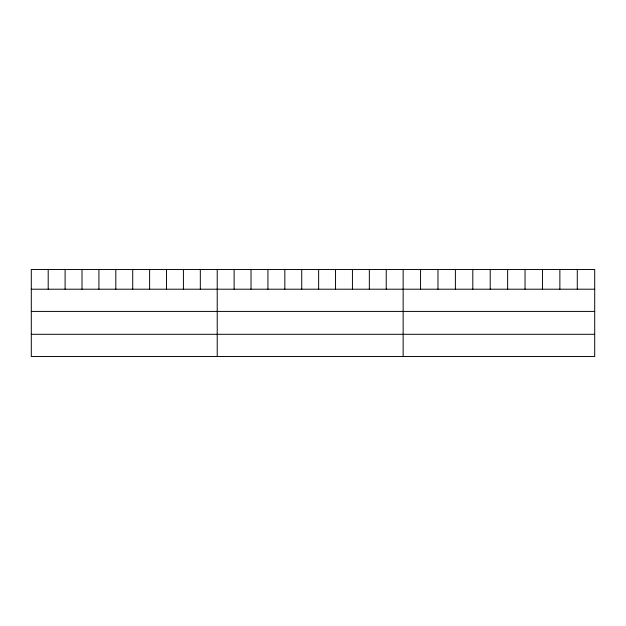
<?xml version="1.0" encoding="UTF-8"?>
<svg xmlns="http://www.w3.org/2000/svg" width="626" height="626" viewBox="0 0 626 626"><rect width="100%" height="100%" fill="white"/><g stroke="black" fill="none" stroke-linecap="round" stroke-linejoin="round"><path stroke-width="0.94" d="M594.7 289.204L594.7 356.507L31.3 356.507L31.3 269.493L594.7 269.493L594.7 289.204L31.3 289.204M31.3 311.412L594.7 311.412M31.3 334.3L594.7 334.3M577.289 269.493L577.289 289.204M559.871 269.493L559.871 289.204M542.46 269.493L542.46 289.204M525.042 269.493L525.042 289.204M507.631 269.493L507.631 289.204M490.213 269.493L490.213 289.204M472.802 269.493L472.802 289.204M455.384 269.493L455.384 289.204M437.973 269.493L437.973 289.204M420.555 269.493L420.555 289.204M403.144 269.493L403.144 356.507M386.242 269.493L386.242 289.204M369.34 269.493L369.34 289.204M352.438 269.493L352.438 289.204M335.536 269.493L335.536 289.204M318.634 269.493L318.634 289.204M301.732 269.493L301.732 289.204M284.83 269.493L284.83 289.204M267.928 269.493L267.928 289.204M251.026 269.493L251.026 289.204M234.124 269.493L234.124 289.204M217.222 269.493L217.222 356.507M200.32 269.493L200.32 289.204M183.418 269.493L183.418 289.204M166.516 269.493L166.516 289.204M149.614 269.493L149.614 289.204M132.712 269.493L132.712 289.204M115.81 269.493L115.81 289.204M98.908 269.493L98.908 289.204M82.006 269.493L82.006 289.204M65.104 269.493L65.104 289.204M48.202 269.493L48.202 289.204"/></g></svg>
